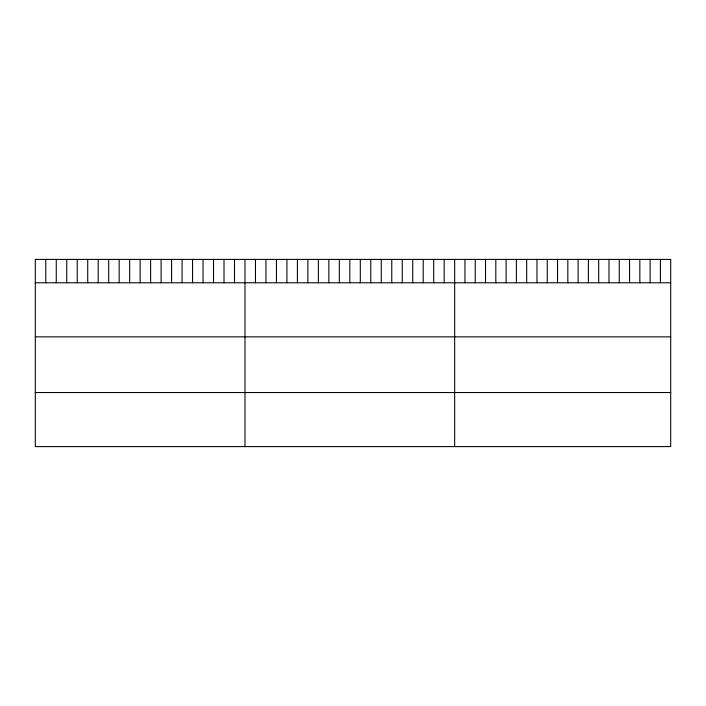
<?xml version="1.0" encoding="UTF-8"?>
<svg xmlns="http://www.w3.org/2000/svg" width="706" height="706" viewBox="0 0 706 706"><rect width="100%" height="100%" fill="white"/><g stroke="black" fill="none" stroke-linecap="round" stroke-linejoin="round"><path stroke-width="1.06" d="M670.7 282.779L670.7 446.598L35.3 446.598L35.3 259.402L670.7 259.402L670.7 282.779L35.3 282.779M35.3 336.841L670.7 336.841M35.3 392.536L670.7 392.536M660.41 259.402L660.41 282.779M650.129 259.402L650.129 282.779M639.839 259.402L639.839 282.779M629.549 259.402L629.549 282.779M619.259 259.402L619.259 282.779M608.978 259.402L608.978 282.779M598.688 259.402L598.688 282.779M588.398 259.402L588.398 282.779M578.117 259.402L578.117 282.779M567.827 259.402L567.827 282.779M557.537 259.402L557.537 282.779M547.247 259.402L547.247 282.779M536.966 259.402L536.966 282.779M526.676 259.402L526.676 282.779M516.386 259.402L516.386 282.779M506.105 259.402L506.105 282.779M495.815 259.402L495.815 282.779M485.525 259.402L485.525 282.779M475.235 259.402L475.235 282.779M464.954 259.402L464.954 282.779M454.664 259.402L454.664 446.598M444.18 259.402L444.18 282.779M433.696 259.402L433.696 282.779M423.212 259.402L423.212 282.779M412.728 259.402L412.728 282.779M402.243 259.402L402.243 282.779M391.759 259.402L391.759 282.779M381.275 259.402L381.275 282.779M370.791 259.402L370.791 282.779M360.307 259.402L360.307 282.779M349.823 259.402L349.823 282.779M339.339 259.402L339.339 282.779M328.855 259.402L328.855 282.779M318.371 259.402L318.371 282.779M307.887 259.402L307.887 282.779M297.402 259.402L297.402 282.779M286.918 259.402L286.918 282.779M276.434 259.402L276.434 282.779M265.95 259.402L265.95 282.779M255.466 259.402L255.466 282.779M244.982 259.402L244.982 446.598M234.498 259.402L234.498 282.779M224.014 259.402L224.014 282.779M213.53 259.402L213.53 282.779M203.046 259.402L203.046 282.779M192.561 259.402L192.561 282.779M182.077 259.402L182.077 282.779M171.593 259.402L171.593 282.779M161.109 259.402L161.109 282.779M150.625 259.402L150.625 282.779M140.141 259.402L140.141 282.779M129.657 259.402L129.657 282.779M119.173 259.402L119.173 282.779M108.689 259.402L108.689 282.779M98.205 259.402L98.205 282.779M87.721 259.402L87.721 282.779M77.236 259.402L77.236 282.779M66.752 259.402L66.752 282.779M56.268 259.402L56.268 282.779M45.784 259.402L45.784 282.779"/></g></svg>
